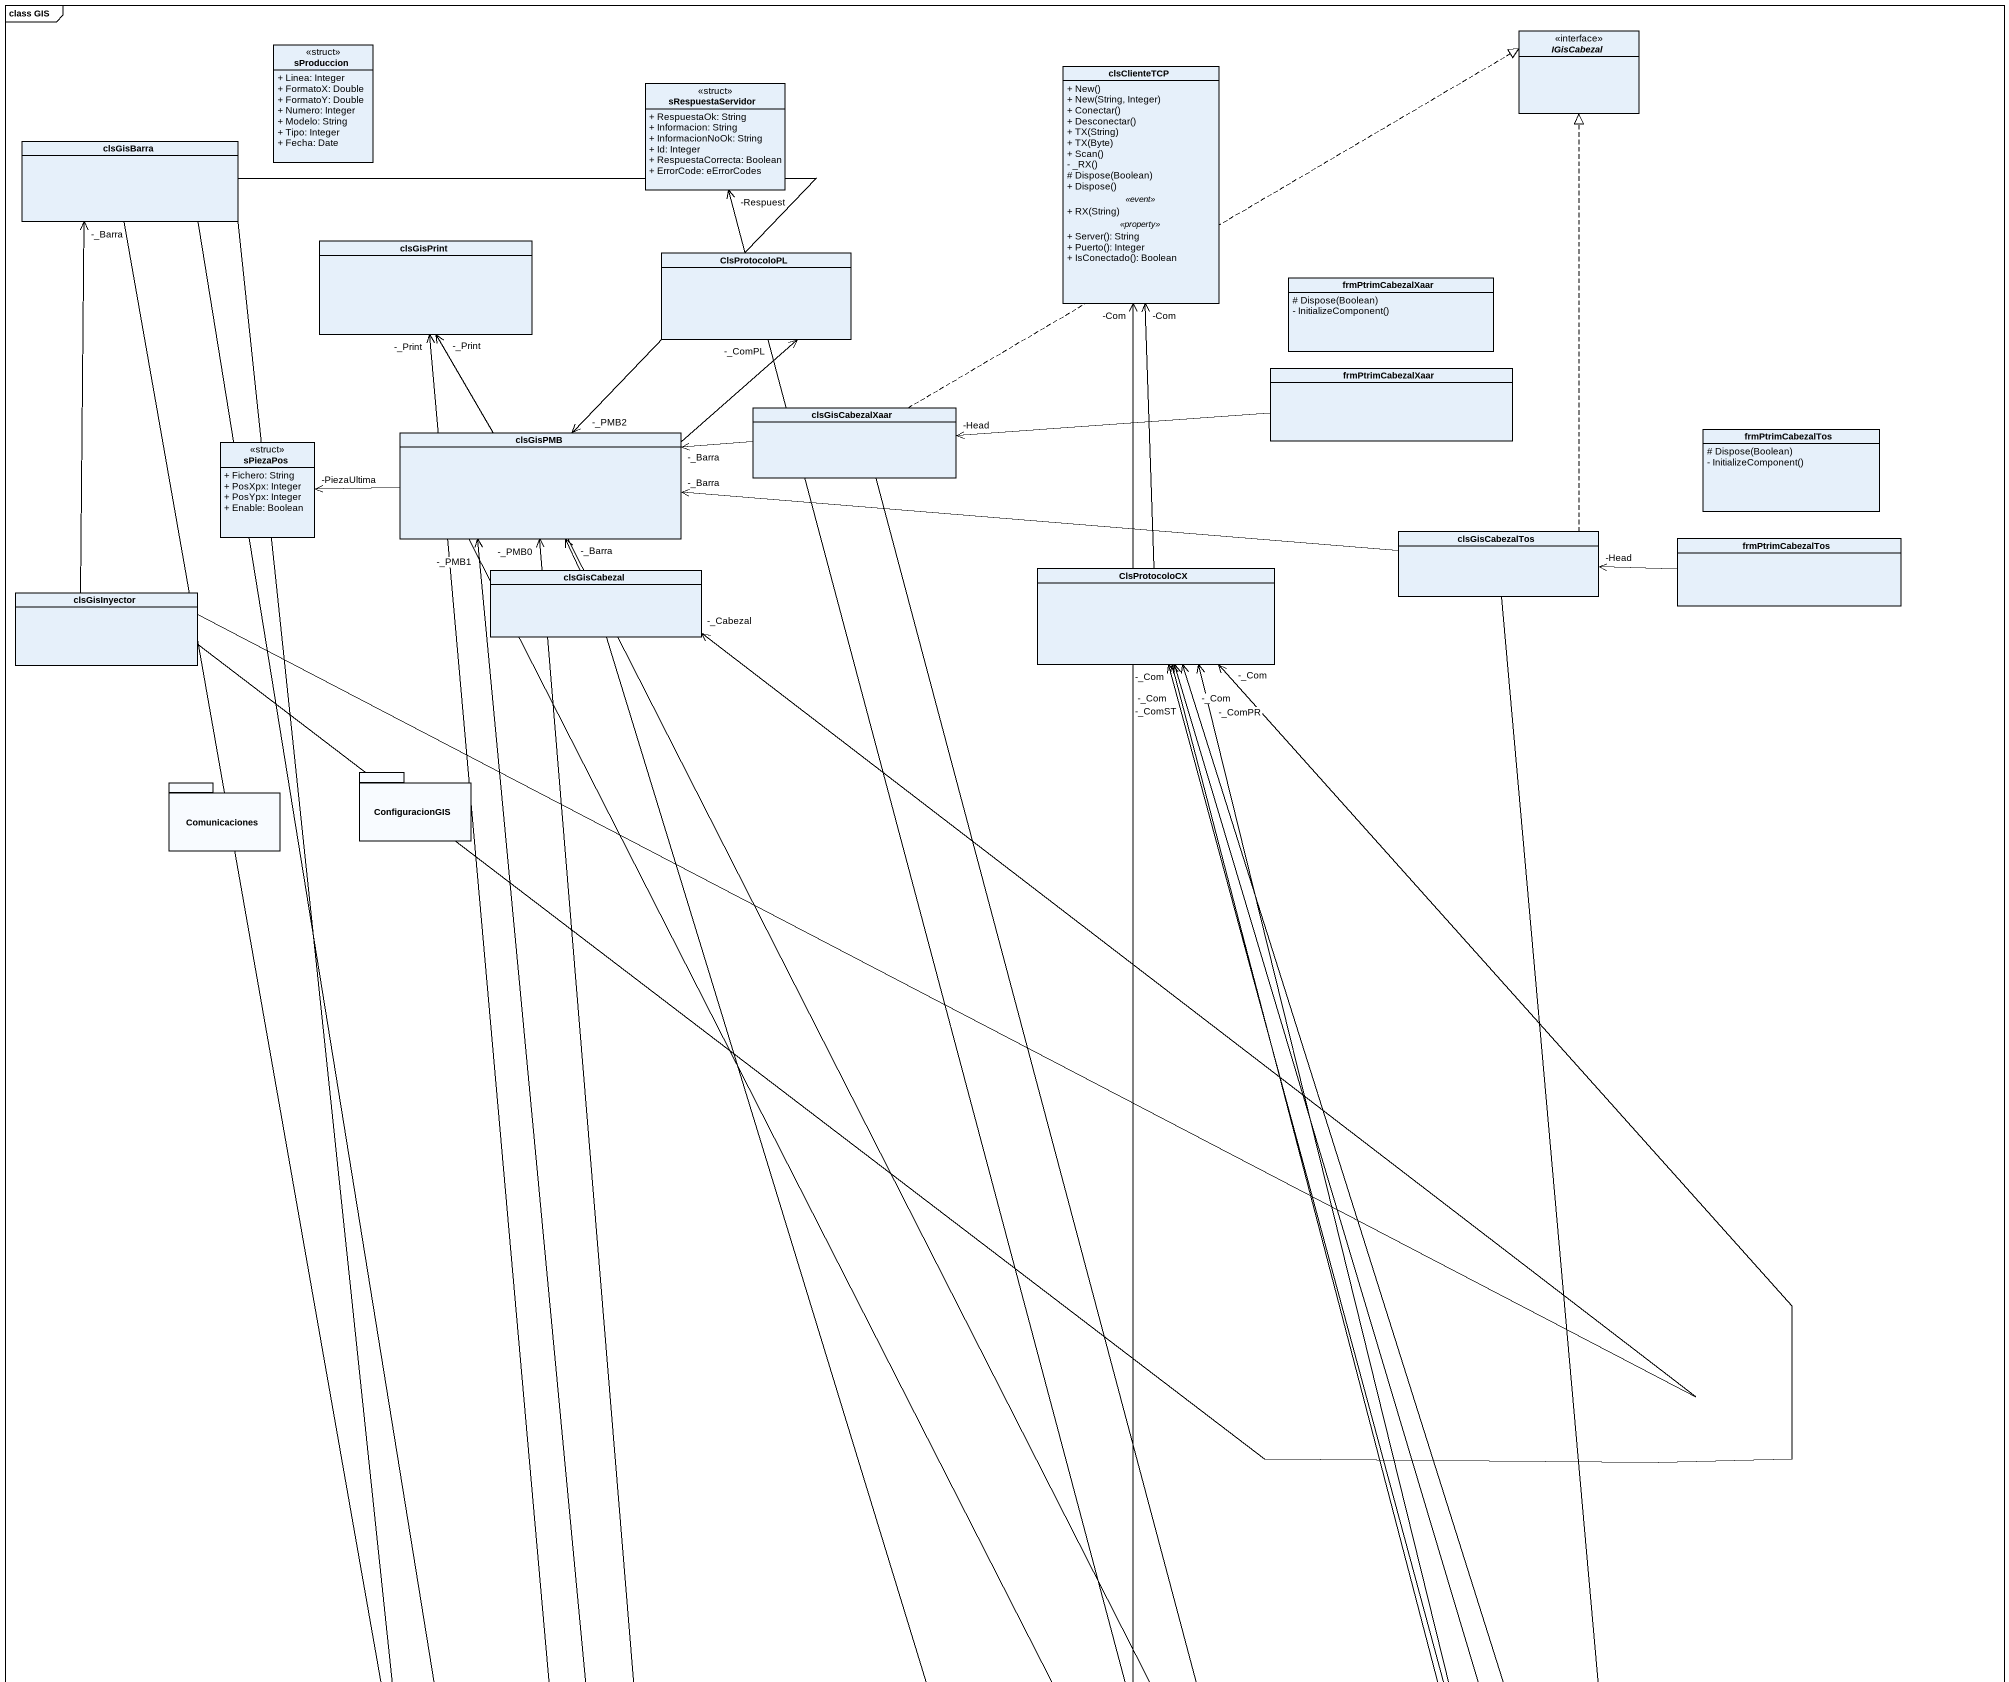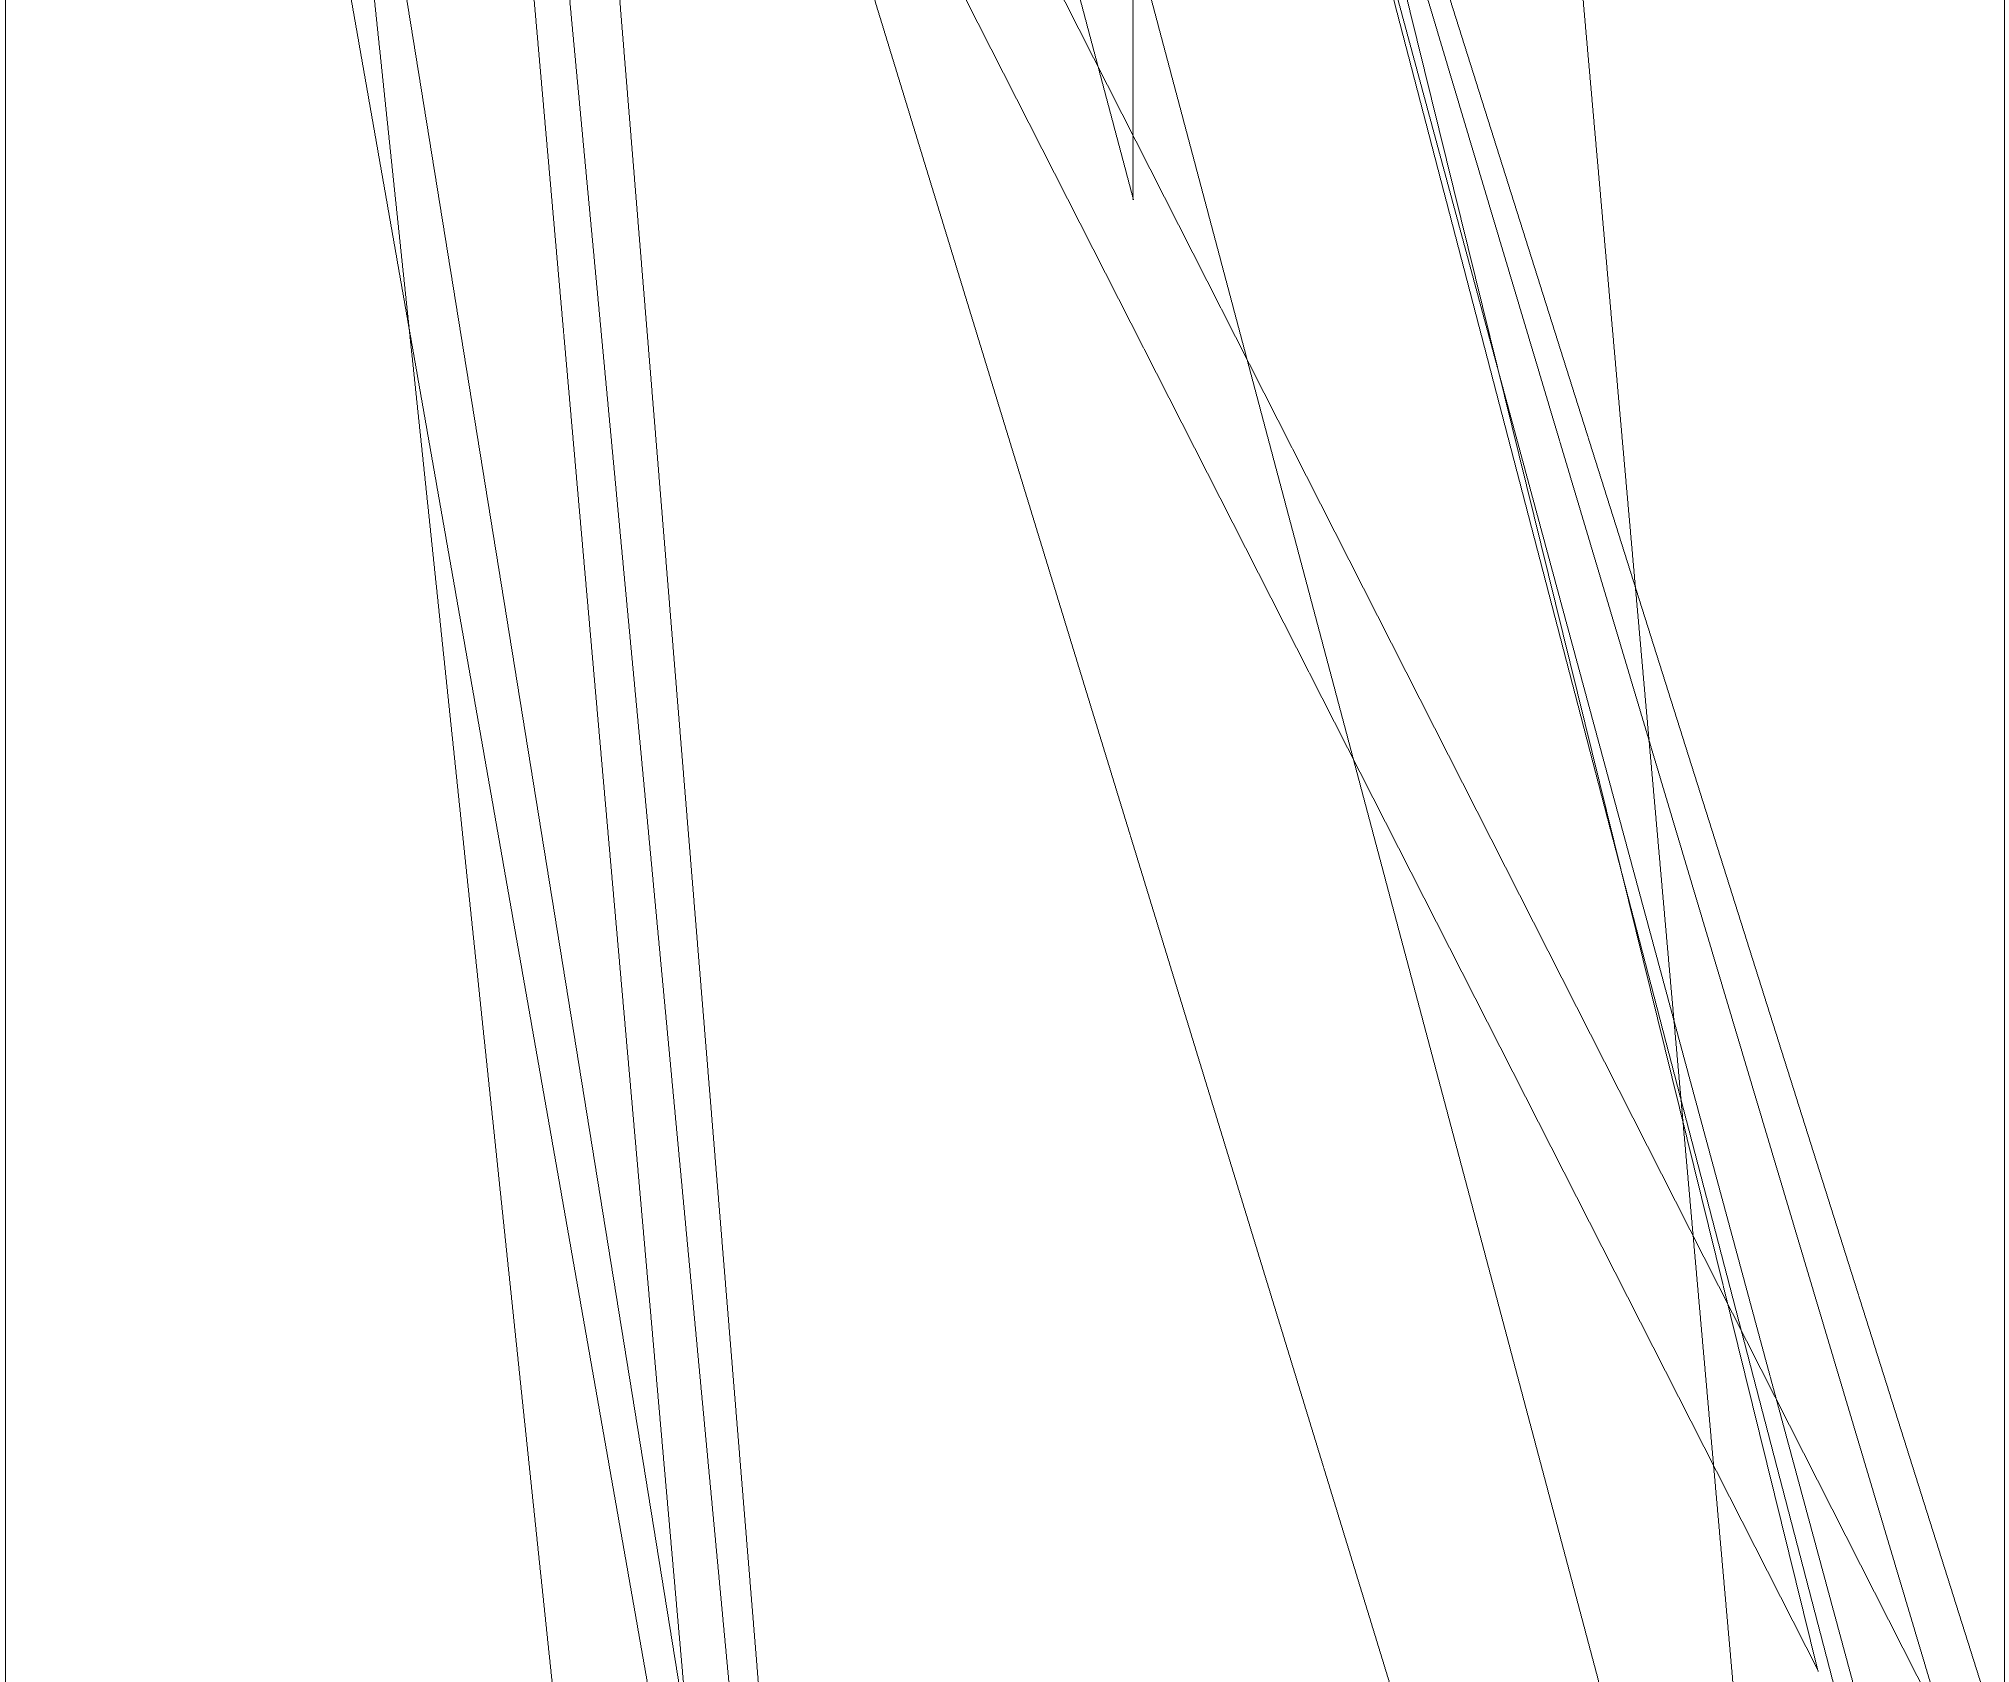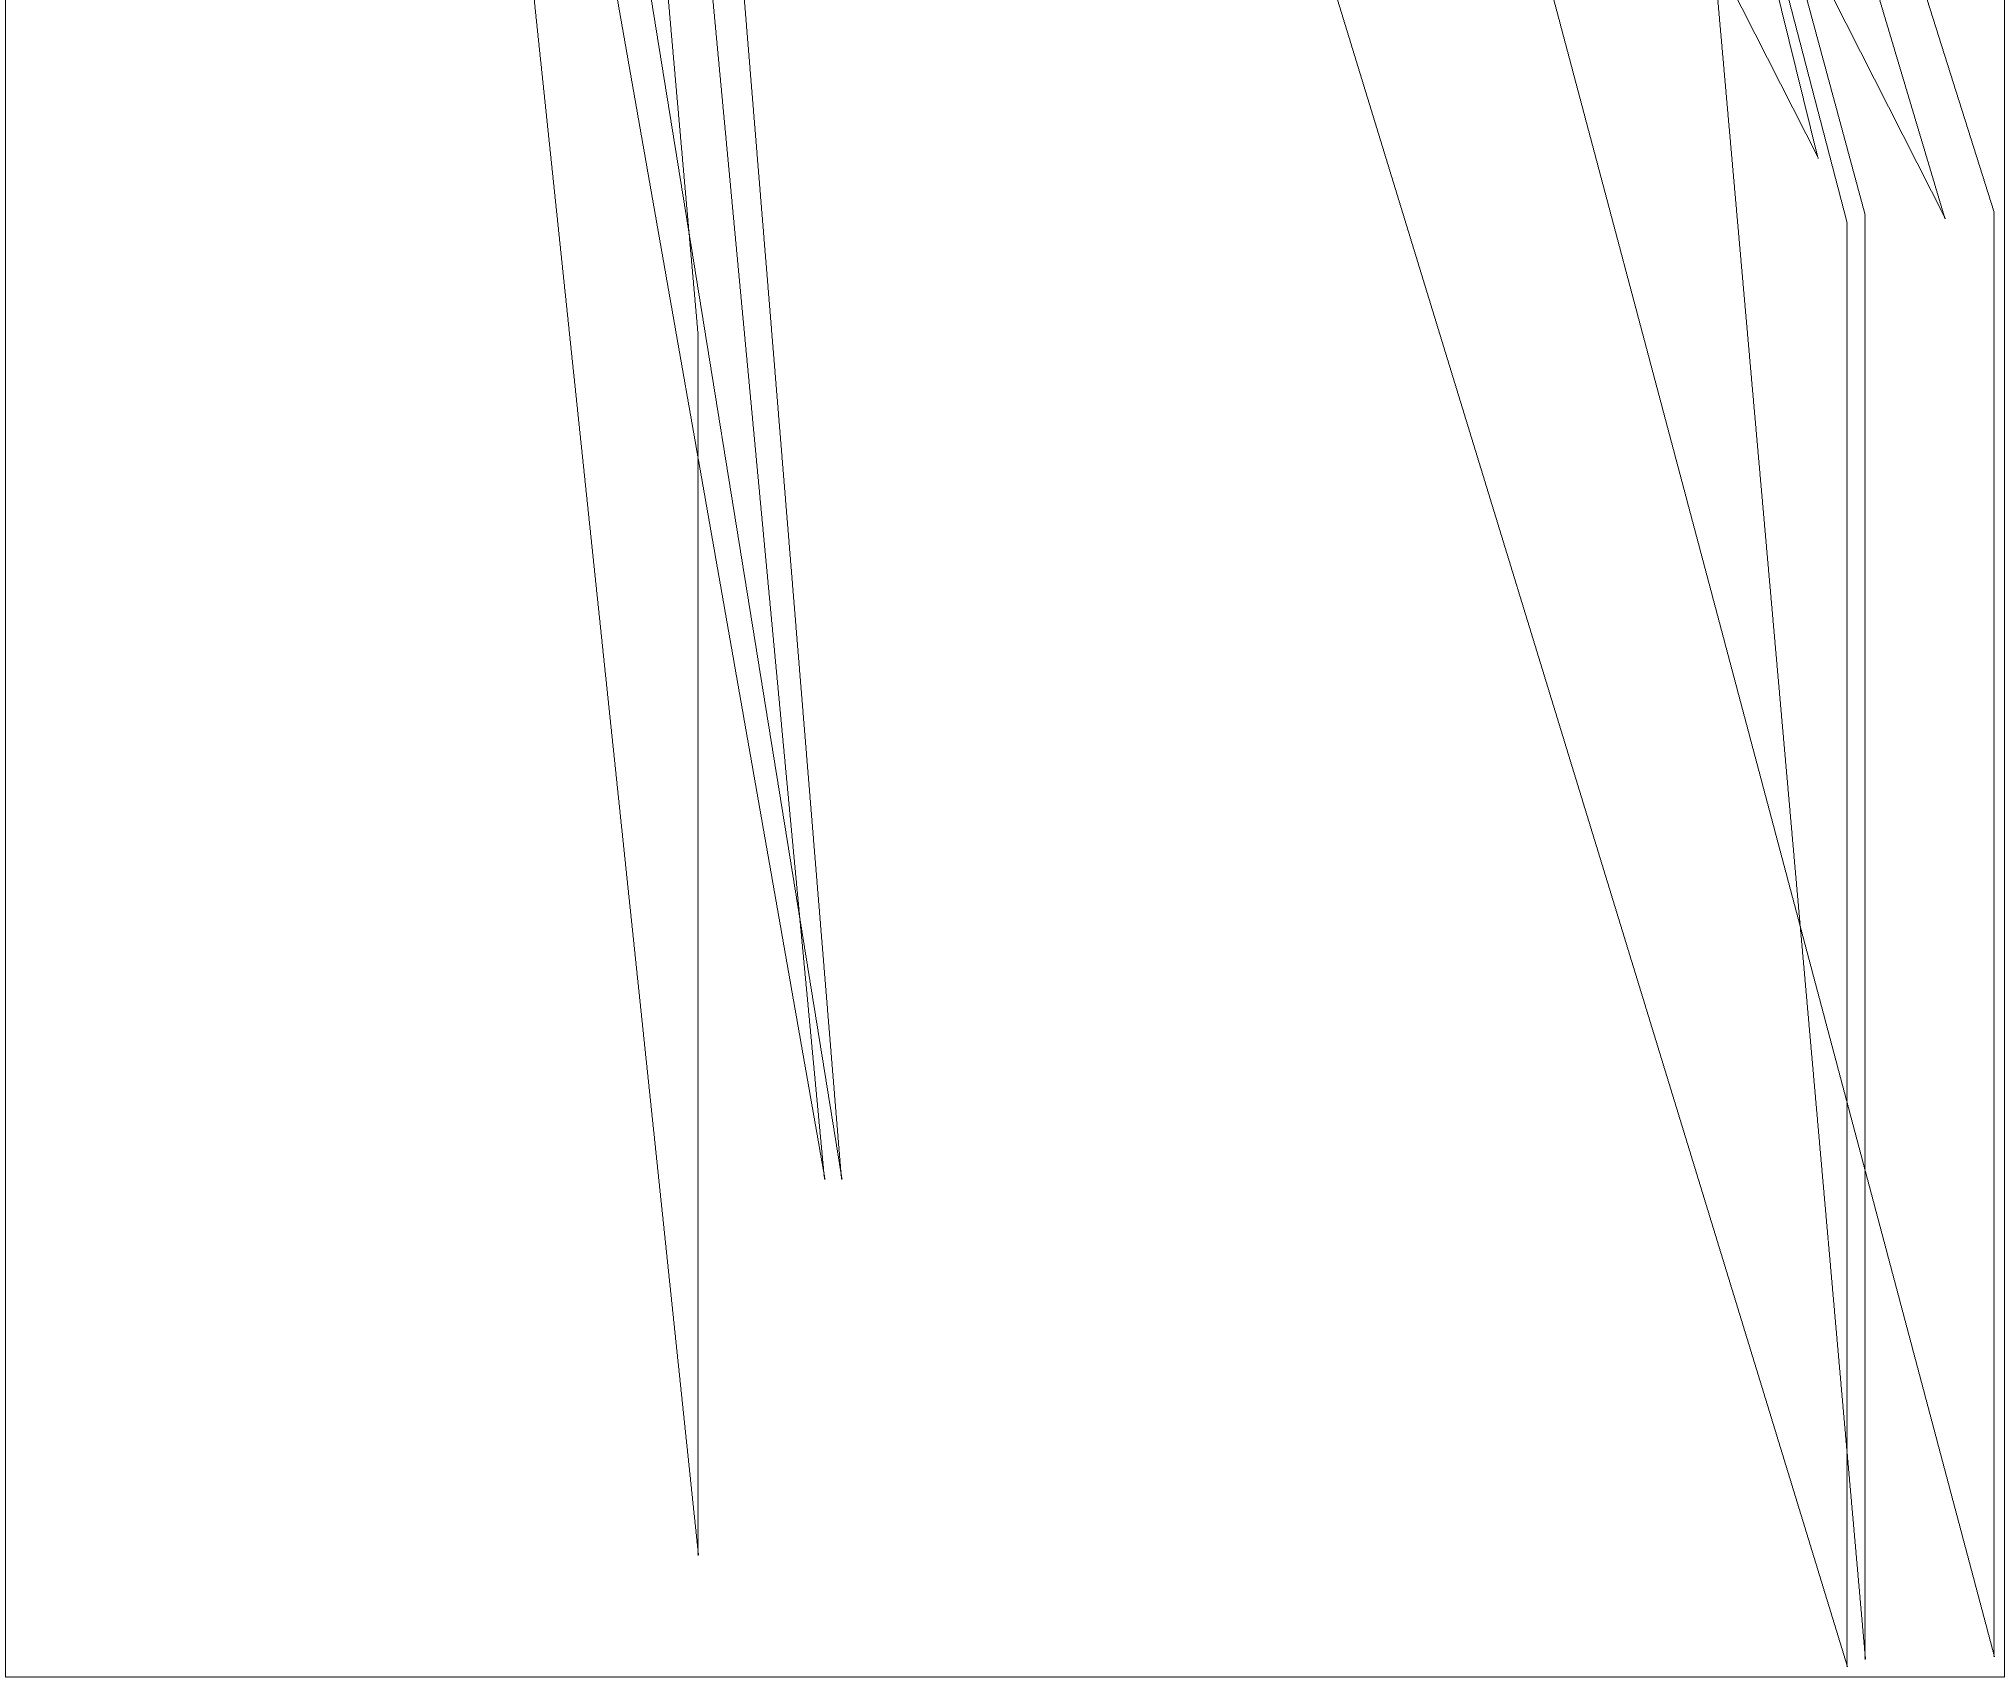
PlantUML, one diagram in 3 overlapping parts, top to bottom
@startuml
mainframe class GIS
hide circle
hide empty members
skinparam classAttributeIconSize 0
interface IGisCabezal <<interface>>
class sProduccion <<struct>> {
  + Linea: Integer
  + FormatoX: Double
  + FormatoY: Double
  + Numero: Integer
  + Modelo: String
  + Tipo: Integer
  + Fecha: Date
}
class clsClienteTCP {
  + New()
  + New(String, Integer)
  + Conectar()
  + Desconectar()
  + TX(String)
  + TX(Byte)
  + Scan()
  - _RX()
  # Dispose(Boolean)
  + Dispose()
  .. <<event>> ..
  + RX(String)
  .. <<property>> ..
  + Server(): String
  + Puerto(): Integer
  + IsConectado(): Boolean
}
class sRespuestaServidor <<struct>> {
  + RespuestaOk: String
  + Informacion: String
  + InformacionNoOk: String
  + Id: Integer
  + RespuestaCorrecta: Boolean
  + ErrorCode: eErrorCodes
}
class clsGisBarra
class clsGisPrint
class ClsProtocoloPL
class frmPtrimCabezalXaar {
  # Dispose(Boolean)
  - InitializeComponent()
}
class "frmPtrimCabezalXaar" as frmPtrimCabezalXaar_2
class clsGisCabezalXaar
class sPiezaPos <<struct>> {
  + Fichero: String
  + PosXpx: Integer
  + PosYpx: Integer
  + Enable: Boolean
}
class clsGisPMB
class frmPtrimCabezalTos {
  # Dispose(Boolean)
  - InitializeComponent()
}
class clsGisCabezalTos
class "frmPtrimCabezalTos" as frmPtrimCabezalTos_2
class clsGisCabezal
class ClsProtocoloCX
class clsGisInyector
package ConfiguracionGIS {
}
package Comunicaciones {
}
clsGisBarra -right-> "-_Print" clsGisPrint
clsGisBarra --> "-_PMB0" clsGisPMB
clsGisBarra --> "-_PMB1" clsGisPMB
clsGisBarra --> "-_PMB2" clsGisPMB
ClsProtocoloPL -right-> "-Com" clsClienteTCP
ClsProtocoloPL -up-> "-Respuest" sRespuestaServidor
frmPtrimCabezalXaar_2 -left-> "-Head" clsGisCabezalXaar
clsGisCabezalXaar .right.|> IGisCabezal
clsGisCabezalXaar -left-> "-_Barra" clsGisPMB
clsGisCabezalXaar -right-> "-_Com" ClsProtocoloCX
clsGisPMB -up-> "-_Print" clsGisPrint
clsGisPMB -up-> "-_ComPL" ClsProtocoloPL
clsGisPMB -left-> "-PiezaUltima" sPiezaPos
clsGisPMB -right-> "-_ComPR" ClsProtocoloCX
clsGisPMB -right-> "-_ComST" ClsProtocoloCX
clsGisCabezalTos .up.|> IGisCabezal
clsGisCabezalTos -left-> "-_Barra" clsGisPMB
clsGisCabezalTos -left-> "-_Com" ClsProtocoloCX
frmPtrimCabezalTos_2 -left-> "-Head" clsGisCabezalTos
clsGisCabezal -up-> "-_Barra" clsGisPMB
clsGisCabezal -right-> "-_Com" ClsProtocoloCX
ClsProtocoloCX -up-> "-Com" clsClienteTCP
clsGisInyector -up-> "-_Barra" clsGisBarra
clsGisInyector -right-> "-_Cabezal" clsGisCabezal
clsGisInyector -right-> "-_Com" ClsProtocoloCX
@enduml
